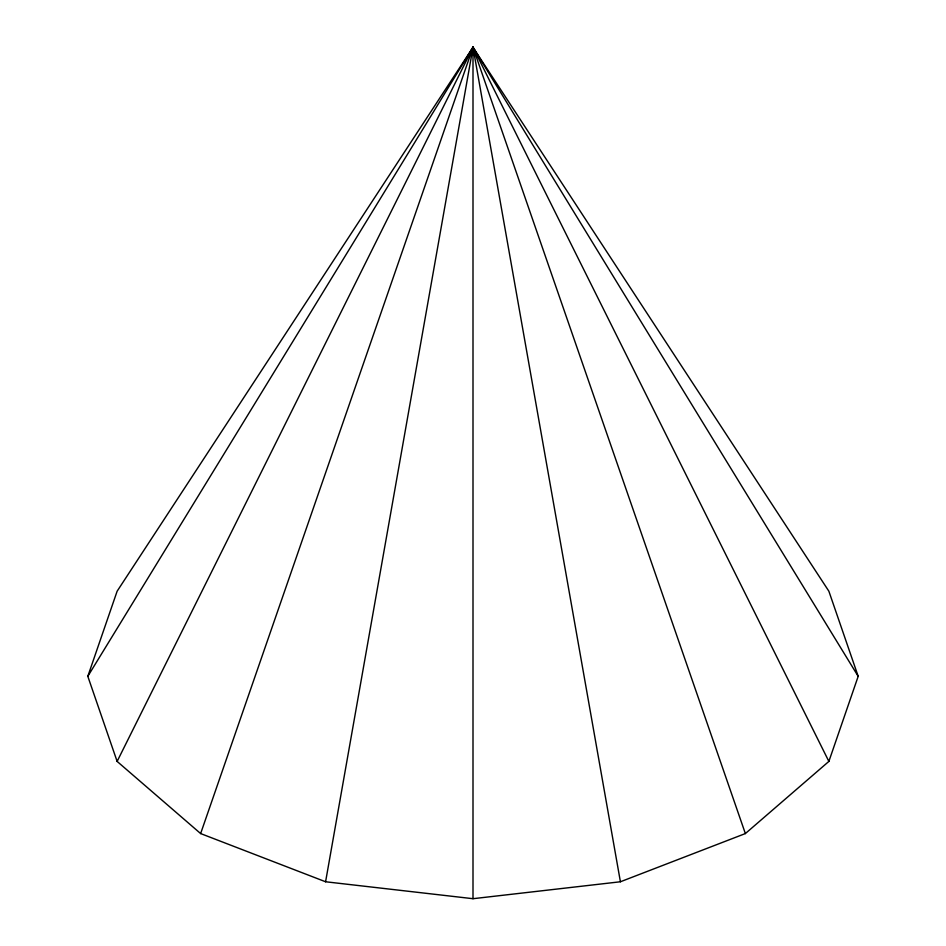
<?xml version="1.0" encoding="UTF-8"?>
<svg xmlns="http://www.w3.org/2000/svg" width="946" height="946" viewBox="0 0 946 946"><rect width="100%" height="100%" fill="white"/><g stroke="black" fill="none" stroke-linecap="round" stroke-linejoin="round"><path stroke-width="1.42" d="M325.59 881.767L473 47.3L828.873 591.215L858.188 676.319L828.873 761.412L745.365 833.568L620.41 881.767L473 898.7L325.59 881.767L200.635 833.568L117.127 761.412L87.812 676.319L117.127 591.215L473 47.3L858.188 676.319M200.635 833.568L473 47.3L479.646 58.806M472.03 50.091L473 47.3L828.873 761.412M117.127 761.412L473 47.3L473.97 50.091M466.354 58.806L473 47.3L745.365 833.568M87.812 676.319L473 47.3L620.41 881.767M473 47.3L473 898.7"/></g></svg>
